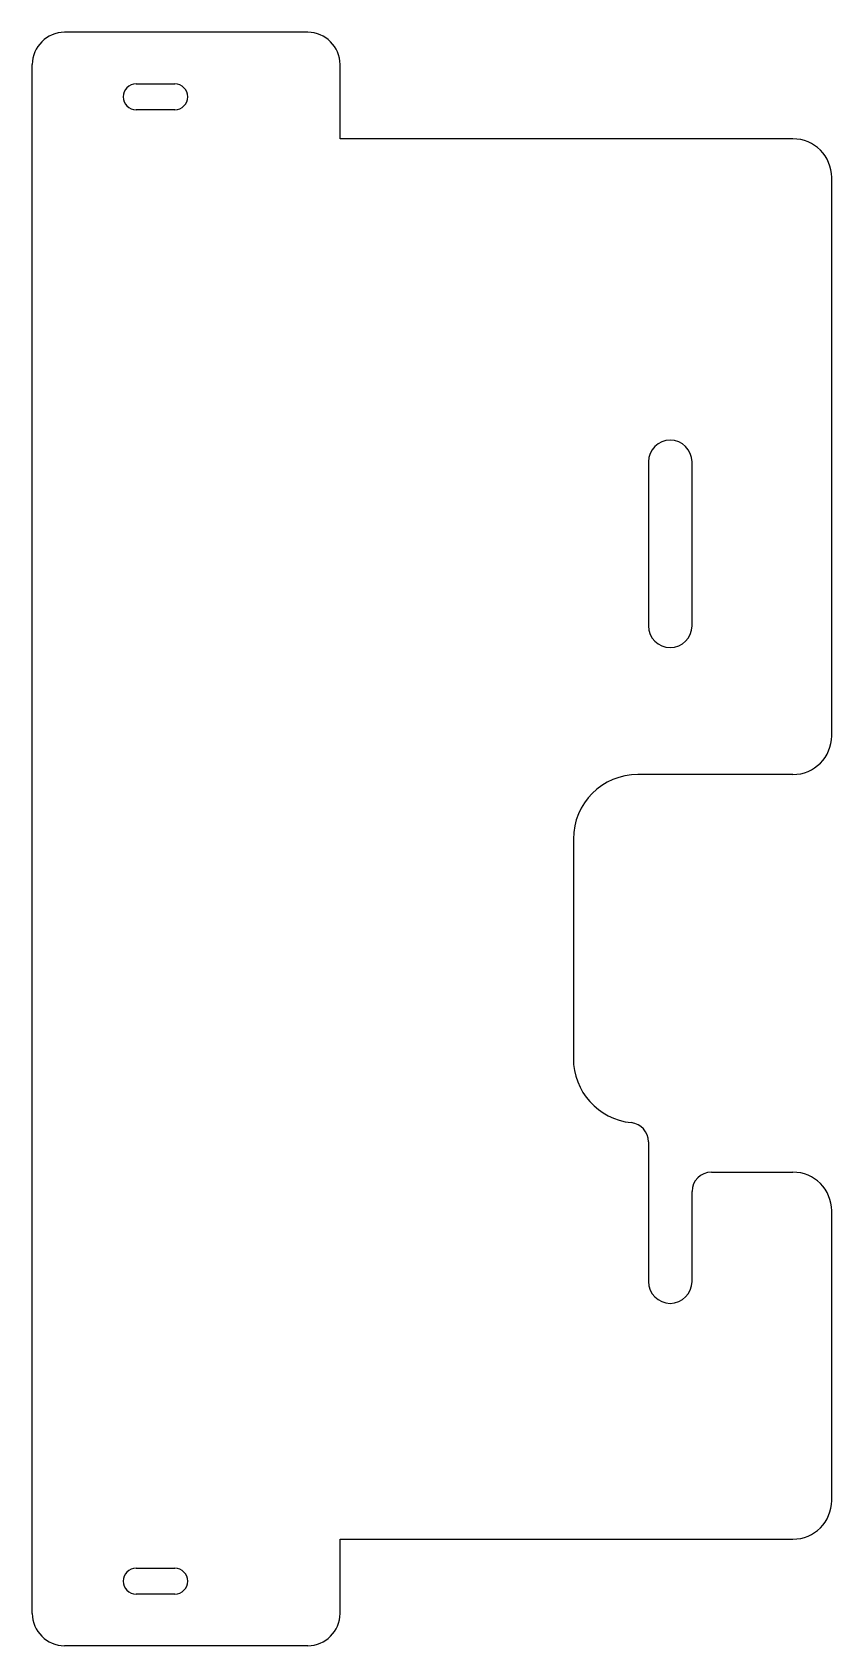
# Model space of a CAD drawing. Header units: millimetres. Extents: x -49 to 75, y -125 to 125.
import ezdxf

# ---------------------------------------------------------------- set-up
doc = ezdxf.new("R2010")
doc.units = ezdxf.units.MM

msp = doc.modelspace()

# ---------------------------------------------------------------- linework, layer by layer
at = {"color": 7, "linetype": 'Continuous', "lineweight": 25}
for p, q in [((-6.13, 125), (-43.78, 125)), ((-48.78, -120), (-48.78, 120)), ((-1.13, 108.49), (-1.13, 120)), ((-32.71, 117), (-26.71, 117)), ((-26.71, 113), (-32.71, 113)), ((69, 108.49), (-1.13, 108.49)), ((75, 16), (75, 102.49)), ((46.63, 58.42), (46.63, 33.02)), ((53.37, 33.02), (53.37, 58.42)), ((69, 10), (45, 10)), ((35, 0), (35, -34)), ((46.63, -46.93), (46.63, -68.58)), ((56.37, -51.62), (69, -51.62)), ((53.37, -68.58), (53.37, -54.62)), ((75, -102.49), (75, -57.62)), ((-1.13, -120), (-1.13, -108.49)), ((-1.13, -108.49), (69, -108.49)), ((-32.71, -113), (-26.71, -113)), ((-26.71, -117), (-32.71, -117)), ((-6.13, -125), (-43.78, -125))]:
    msp.add_line(p, q, dxfattribs=at)
for centre, radius, start, end in [((-43.78, 120), 5, 90, 180), ((-6.13, 120), 5, 0, 90), ((-32.71, 115), 2, 90, 270), ((-26.71, 115), 2, 270, 90), ((69, 102.49), 6, 0, 90), ((50, 58.42), 3.37, 0, 180), ((50, 33.02), 3.37, 180, 0), ((69, 16), 6, 270, 0), ((45, 0), 10, 90, 180), ((45, -34), 10, 180, 263.9706), ((43.63, -46.93), 3, 0, 83.9706), ((56.37, -54.62), 3, 90, 180), ((69, -57.62), 6, 0, 90), ((50, -68.58), 3.37, 180, 0), ((69, -102.49), 6, 270, 0), ((-32.71, -115), 2, 90, 270), ((-26.71, -115), 2, 270, 90), ((-43.78, -120), 5, 180, 270), ((-6.13, -120), 5, 270, 0)]:
    msp.add_arc(centre, radius, start, end, dxfattribs=at)

doc.saveas('drawing.dxf')
